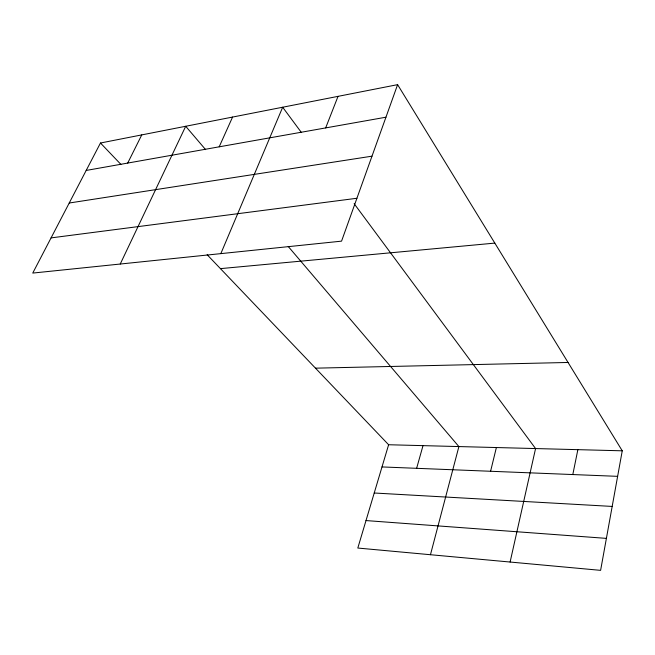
<?xml version="1.0" encoding="UTF-8"?>
<svg xmlns="http://www.w3.org/2000/svg" width="655" height="655" viewBox="0 0 655 655"><rect width="100%" height="100%" fill="white"/><g stroke="black" fill="none" stroke-linecap="round" stroke-linejoin="round"><path stroke-width="0.98" d="M397.61 84.651L341.558 241.146L32.75 273.078L100.469 143.011L397.61 84.651L622.25 450.812L600.61 570.349L357.81 548.047L388.62 444.745L207.168 254.738M572.806 474.548L577.866 449.658M510.106 562.031L535.569 448.56L354.134 203.68M490.587 471.272L496.375 447.545M430.458 554.719L458.893 446.571L288.241 246.493M416.629 468.317L423.007 445.637M325.666 127.913L338.029 96.359M220.833 253.624L282.673 107.232L301.439 132.556M219.188 146.826L232.574 117.065M120.242 264.031L185.701 126.276L205.613 149.618M127.709 163.07L141.758 134.905M86.19 170.447L385.951 117.204M69.225 203.017L371.991 156.177M51.074 237.888L356.918 198.268M220.432 268.632L494.82 243.103M315.489 368.167L568.049 362.469M388.62 444.745L622.25 450.812M382.004 466.933L617.632 476.341M374.226 493.002L612.179 506.43M366.006 520.569L606.399 538.377M100.469 143.011L120.905 164.405"/></g></svg>
